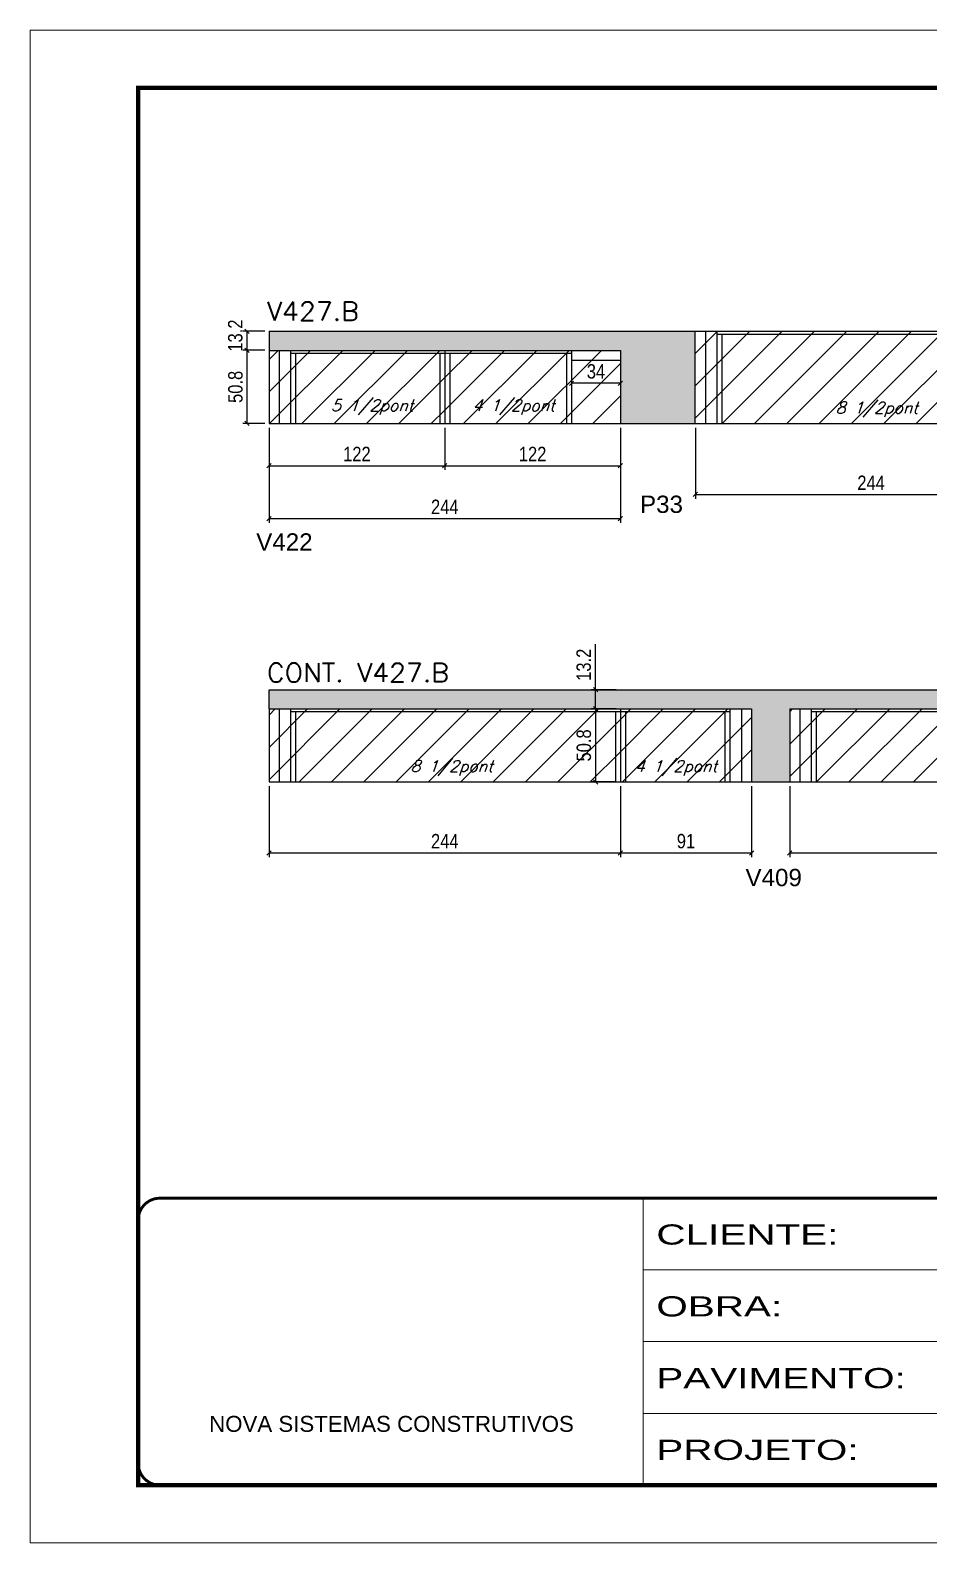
# Model space of a CAD drawing. Extents: x 137137 to 143418, y 10464 to 34486.
# Drawn here: x 140307 to 140931, y 19653 to 20703 of the extents above; entities that cross this region are included whole.
import ezdxf

# ---------------------------------------------------------------- set-up
doc = ezdxf.new("R2010")
doc.units = 0
doc.linetypes.add('CONTINUO', pattern=[0])
doc.linetypes.add('DASHED', pattern=[0.75, 0.5, -0.25])
for name, color, linetype in [('5', 5, 'Continuous'), ('COTA', 241, 'Continuous'), ('Painéis', 200, 'Continuous'), ('Reaproveitamento', 251, 'Continuous'), ('SARR_2.2x7', 40, 'Continuous'), ('SARR_3.5x7', 81, 'Continuous'), ('texto', 7, 'Continuous')]:
    doc.layers.add(name, color=color, linetype=linetype)
for name, color, linetype, lineweight in [('Folhas', 255, 'Continuous', 9), ('SARRAFO DE PRESSAO', 251, 'DASHED', 9), ('Texto Seção', 7, 'Continuous', 15)]:
    doc.layers.add(name, color=color, linetype=linetype, lineweight=lineweight)
doc.styles.add('ARIAL', font='arial.ttf')
doc.styles.add('COTA TECNICA', font='techl___.ttf', dxfattribs={"height": 10})
doc.styles.add('REGUA-120', font='ROMANS.shx', dxfattribs={"height": 15})
doc.styles.add('Romans', font='romans.shx')
doc.styles.get("Standard").update_dxf_attribs({"font": 'arial.ttf'})
doc.styles.add('Tecnologia', font='')
doc.styles.get('Tecnologia').set_extended_font_data('Forgotten Futurist')
doc.dimstyles.new('PAINEL', dxfattribs={"dimtxt": 10, "dimasz": 3, "dimexe": 3, "dimexo": 3, "dimgap": 3, "dimtad": 1, "dimdec": 1, "dimzin": 12, "dimdsep": 46, "dimtxsty": 'COTA TECNICA', "dimblk1": 'OBLIQUE', "dimblk2": 'OBLIQUE', "dimsah": 1, "dimcen": 0.9, "dimclrd": 4, "dimclre": 4, "dimclrt": 240, "dimadec": 1, "dimazin": 3, "dimtfac": 1, "dimtdec": 1, "dimtmove": 0, "dimatfit": 3, "dimfxl": 1, "dimtolj": 1, "dimtzin": 12, "dimarcsym": 0})

# ---------------------------------------------------------------- blocks, each defined once
blk = doc.blocks.new('9999999999')
at = {"color": 30, "linetype": 'CONTINUO'}
for p, q in [((98564.6, 34230.2), (98564.6, 34429.4)), ((98564.6, 34379.6), (99584, 34379.6)), ((98564.6, 34329.8), (99488, 34329.8)), ((98564.6, 34280), (99488, 34280))]:
    blk.add_line(p, q, dxfattribs=at)
at = {"color": 30, "linetype": 'CONTINUO', "const_width": 2}
blk.add_lwpolyline([(99584, 34230.2), (99584, 34414.4, 0.414214), (99569, 34429.4), (98229, 34429.4, 0.414214), (98214, 34414.4), (98214, 34245.2, 0.414214), (98229, 34230.2), (99584, 34230.2)], format="xyb", dxfattribs=at)
at = {"layer": 'Folhas'}
blk.add_lwpolyline([(98139, 34190.2), (99624, 34190.2), (99624, 35240.2), (98139, 35240.2)], close=True, dxfattribs=at)
at = {"layer": 'Folhas', "color": 30, "const_width": 3}
blk.add_lwpolyline([(98214, 34230.2), (99584, 34230.2), (99584, 35200.2), (98214, 35200.2)], close=True, dxfattribs=at)
at = {"color": 7, "linetype": 'Continuous', "ltscale": 5, "style": 'ARIAL'}
blk.add_text('NOVA SISTEMAS CONSTRUTIVOS', height=11.059, dxfattribs=at).set_placement((98263.2, 34267.2))
at = {"layer": 'Folhas', "color": 7, "style": 'Tecnologia', "width": 1.5}
for s, p in [('CLIENTE:', (98573.7, 34397.2)), ('OBRA:', (98573.7, 34347.3)), ('PAVIMENTO:', (98573.7, 34297.5)), ('PROJETO:', (98573.7, 34247.7))]:
    blk.add_text(s, height=14, dxfattribs=at).set_placement(p)
blk = doc.blocks.new('_Oblique')
at = {"color": 0, "linetype": 'ByBlock', "lineweight": -2}
blk.add_line((-0.5, -0.5), (0.5, 0.5), dxfattribs=at)
blk = doc.blocks.new('*D1813')
at = {"layer": 'COTA', "color": 4, "lineweight": -2, "ltscale": 25, "transparency": 16777216}
for p, q in [((140470.1, 20480.7), (140454.9, 20480.7)), ((140457.9, 20429.9), (140457.9, 20480.7)), ((140470.1, 20429.9), (140454.9, 20429.9))]:
    blk.add_line(p, q, dxfattribs=at)
at = {"layer": 'Defpoints', "color": 0, "ltscale": 25, "transparency": 16777216}
for p in [(140457.9, 20480.7), (140473.1, 20480.7), (140473.1, 20429.9)]:
    blk.add_point(p, dxfattribs=at)
at = {"layer": 'COTA', "color": 4, "lineweight": -2, "ltscale": 25, "transparency": 16777216, "xscale": 3, "yscale": 3, "zscale": 3}
for p, rotation in [((140457.9, 20480.7), 90), ((140457.9, 20429.9), 270)]:
    blk.add_blockref('_Oblique', p, dxfattribs=dict(at, rotation=rotation))
at = {"layer": 'COTA', "color": 240, "ltscale": 25, "transparency": 16777216, "insert": (140449.8, 20455.3), "char_height": 10, "attachment_point": 5, "rotation": 90, "style": 'COTA TECNICA'}
blk.add_mtext('\\A1;50.8', dxfattribs=at)
blk = doc.blocks.new('*D1814')
at = {"layer": 'COTA', "color": 4, "lineweight": -2, "ltscale": 25, "transparency": 16777216}
for p, q in [((140470.1, 20493.9), (140454.9, 20493.9)), ((140457.9, 20480.7), (140457.9, 20493.9)), ((140470.1, 20480.7), (140454.9, 20480.7))]:
    blk.add_line(p, q, dxfattribs=at)
at = {"layer": 'Defpoints', "color": 0, "ltscale": 25, "transparency": 16777216}
for p in [(140457.9, 20493.9), (140473.1, 20493.9), (140473.1, 20480.7)]:
    blk.add_point(p, dxfattribs=at)
at = {"layer": 'COTA', "color": 4, "lineweight": -2, "ltscale": 25, "transparency": 16777216, "xscale": 3, "yscale": 3, "zscale": 3}
for p, rotation in [((140457.9, 20493.9), 90), ((140457.9, 20480.7), 270)]:
    blk.add_blockref('_Oblique', p, dxfattribs=dict(at, rotation=rotation))
at = {"layer": 'COTA', "color": 240, "ltscale": 25, "transparency": 16777216, "insert": (140449.7, 20490.9), "char_height": 10, "attachment_point": 5, "rotation": 90, "style": 'COTA TECNICA'}
blk.add_mtext('\\A1;13.2', dxfattribs=at)
blk = doc.blocks.new('*D1817')
at = {"layer": 'COTA', "color": 4, "lineweight": -2, "ltscale": 25, "transparency": 16777216}
for p, q in [((140714.1, 20231.8), (140696.8, 20231.8)), ((140699.8, 20231.8), (140699.8, 20181)), ((140714.1, 20181), (140696.8, 20181))]:
    blk.add_line(p, q, dxfattribs=at)
at = {"layer": 'Defpoints', "color": 0, "ltscale": 25, "transparency": 16777216}
for p in [(140717.1, 20231.8), (140699.8, 20181), (140717.1, 20181)]:
    blk.add_point(p, dxfattribs=at)
at = {"layer": 'COTA', "color": 4, "lineweight": -2, "ltscale": 25, "transparency": 16777216, "xscale": 3, "yscale": 3, "zscale": 3}
for p, rotation in [((140699.8, 20231.8), 90), ((140699.8, 20181), 270)]:
    blk.add_blockref('_Oblique', p, dxfattribs=dict(at, rotation=rotation))
at = {"layer": 'COTA', "color": 240, "ltscale": 25, "transparency": 16777216, "insert": (140691.7, 20206.4), "char_height": 10, "attachment_point": 5, "rotation": 90, "style": 'COTA TECNICA'}
blk.add_mtext('\\A1;50.8', dxfattribs=at)
blk = doc.blocks.new('*D1819')
at = {"layer": 'COTA', "color": 4, "lineweight": -2, "ltscale": 25, "transparency": 16777216}
for p, q in [((140473.1, 20426.9), (140473.1, 20397.6)), ((140595.1, 20426.9), (140595.1, 20397.6)), ((140473.1, 20400.6), (140595.1, 20400.6))]:
    blk.add_line(p, q, dxfattribs=at)
at = {"layer": 'Defpoints', "color": 0, "ltscale": 25, "transparency": 16777216}
for p in [(140473.1, 20429.9), (140595.1, 20429.9), (140595.1, 20400.6)]:
    blk.add_point(p, dxfattribs=at)
at = {"layer": 'COTA', "color": 4, "lineweight": -2, "ltscale": 25, "transparency": 16777216, "xscale": 3, "yscale": 3, "zscale": 3, "rotation": 180}
blk.add_blockref('_Oblique', (140473.1, 20400.6), dxfattribs=at)
at = {"layer": 'COTA', "color": 4, "lineweight": -2, "ltscale": 25, "transparency": 16777216, "xscale": 3, "yscale": 3, "zscale": 3}
blk.add_blockref('_Oblique', (140595.1, 20400.6), dxfattribs=at)
at = {"layer": 'COTA', "color": 240, "ltscale": 25, "transparency": 16777216, "insert": (140534.1, 20408.7), "char_height": 10, "attachment_point": 5, "style": 'COTA TECNICA'}
blk.add_mtext('\\A1;122', dxfattribs=at)
blk = doc.blocks.new('*D1820')
at = {"layer": 'COTA', "color": 4, "lineweight": -2, "ltscale": 25, "transparency": 16777216}
for p, q in [((140595.1, 20426.9), (140595.1, 20397.6)), ((140717.1, 20426.9), (140717.1, 20397.6)), ((140595.1, 20400.6), (140717.1, 20400.6))]:
    blk.add_line(p, q, dxfattribs=at)
at = {"layer": 'Defpoints', "color": 0, "ltscale": 25, "transparency": 16777216}
for p in [(140595.1, 20429.9), (140717.1, 20429.9), (140717.1, 20400.6)]:
    blk.add_point(p, dxfattribs=at)
at = {"layer": 'COTA', "color": 4, "lineweight": -2, "ltscale": 25, "transparency": 16777216, "xscale": 3, "yscale": 3, "zscale": 3, "rotation": 180}
blk.add_blockref('_Oblique', (140595.1, 20400.6), dxfattribs=at)
at = {"layer": 'COTA', "color": 4, "lineweight": -2, "ltscale": 25, "transparency": 16777216, "xscale": 3, "yscale": 3, "zscale": 3}
blk.add_blockref('_Oblique', (140717.1, 20400.6), dxfattribs=at)
at = {"layer": 'COTA', "color": 240, "ltscale": 25, "transparency": 16777216, "insert": (140656.1, 20408.7), "char_height": 10, "attachment_point": 5, "style": 'COTA TECNICA'}
blk.add_mtext('\\A1;122', dxfattribs=at)
blk = doc.blocks.new('*D1821')
at = {"layer": 'COTA', "color": 4, "lineweight": -2, "ltscale": 25, "transparency": 16777216}
for p, q in [((140769.1, 20426.9), (140769.1, 20377.6)), ((141013.1, 20426.9), (141013.1, 20377.6)), ((140769.1, 20380.6), (141013.1, 20380.6))]:
    blk.add_line(p, q, dxfattribs=at)
at = {"layer": 'Defpoints', "color": 0, "ltscale": 25, "transparency": 16777216}
for p in [(140769.1, 20429.9), (141013.1, 20429.9), (141013.1, 20380.6)]:
    blk.add_point(p, dxfattribs=at)
at = {"layer": 'COTA', "color": 4, "lineweight": -2, "ltscale": 25, "transparency": 16777216, "xscale": 3, "yscale": 3, "zscale": 3, "rotation": 180}
blk.add_blockref('_Oblique', (140769.1, 20380.6), dxfattribs=at)
at = {"layer": 'COTA', "color": 4, "lineweight": -2, "ltscale": 25, "transparency": 16777216, "xscale": 3, "yscale": 3, "zscale": 3}
blk.add_blockref('_Oblique', (141013.1, 20380.6), dxfattribs=at)
at = {"layer": 'COTA', "color": 240, "ltscale": 25, "transparency": 16777216, "insert": (140891.1, 20388.7), "char_height": 10, "attachment_point": 5, "style": 'COTA TECNICA'}
blk.add_mtext('\\A1;244', dxfattribs=at)
blk = doc.blocks.new('*D1825')
at = {"layer": 'COTA', "color": 4, "lineweight": -2, "ltscale": 25, "transparency": 16777216}
for p, q in [((140473.1, 20178), (140473.1, 20128.8)), ((140717.1, 20178), (140717.1, 20128.8)), ((140473.1, 20131.8), (140717.1, 20131.8))]:
    blk.add_line(p, q, dxfattribs=at)
at = {"layer": 'Defpoints', "color": 0, "ltscale": 25, "transparency": 16777216}
for p in [(140473.1, 20181), (140717.1, 20181), (140717.1, 20131.8)]:
    blk.add_point(p, dxfattribs=at)
at = {"layer": 'COTA', "color": 4, "lineweight": -2, "ltscale": 25, "transparency": 16777216, "xscale": 3, "yscale": 3, "zscale": 3, "rotation": 180}
blk.add_blockref('_Oblique', (140473.1, 20131.8), dxfattribs=at)
at = {"layer": 'COTA', "color": 4, "lineweight": -2, "ltscale": 25, "transparency": 16777216, "xscale": 3, "yscale": 3, "zscale": 3}
blk.add_blockref('_Oblique', (140717.1, 20131.8), dxfattribs=at)
at = {"layer": 'COTA', "color": 240, "ltscale": 25, "transparency": 16777216, "insert": (140595.1, 20139.9), "char_height": 10, "attachment_point": 5, "style": 'COTA TECNICA'}
blk.add_mtext('\\A1;244', dxfattribs=at)
blk = doc.blocks.new('*D1826')
at = {"layer": 'COTA', "color": 4, "lineweight": -2, "ltscale": 25, "transparency": 16777216}
for p, q in [((140717.1, 20178), (140717.1, 20128.8)), ((140808.1, 20178), (140808.1, 20128.8)), ((140717.1, 20131.8), (140808.1, 20131.8))]:
    blk.add_line(p, q, dxfattribs=at)
at = {"layer": 'Defpoints', "color": 0, "ltscale": 25, "transparency": 16777216}
for p in [(140717.1, 20181), (140808.1, 20181), (140808.1, 20131.8)]:
    blk.add_point(p, dxfattribs=at)
at = {"layer": 'COTA', "color": 4, "lineweight": -2, "ltscale": 25, "transparency": 16777216, "xscale": 3, "yscale": 3, "zscale": 3, "rotation": 180}
blk.add_blockref('_Oblique', (140717.1, 20131.8), dxfattribs=at)
at = {"layer": 'COTA', "color": 4, "lineweight": -2, "ltscale": 25, "transparency": 16777216, "xscale": 3, "yscale": 3, "zscale": 3}
blk.add_blockref('_Oblique', (140808.1, 20131.8), dxfattribs=at)
at = {"layer": 'COTA', "color": 240, "ltscale": 25, "transparency": 16777216, "insert": (140762.6, 20139.9), "char_height": 10, "attachment_point": 5, "style": 'COTA TECNICA'}
blk.add_mtext('\\A1;91', dxfattribs=at)
blk = doc.blocks.new('*D1827')
at = {"layer": 'COTA', "color": 4, "lineweight": -2, "ltscale": 25, "transparency": 16777216}
for p, q in [((140834.6, 20178), (140834.6, 20128.8)), ((141078.6, 20178), (141078.6, 20128.8)), ((140834.6, 20131.8), (141078.6, 20131.8))]:
    blk.add_line(p, q, dxfattribs=at)
at = {"layer": 'Defpoints', "color": 0, "ltscale": 25, "transparency": 16777216}
for p in [(140834.6, 20181), (141078.6, 20181), (141078.6, 20131.8)]:
    blk.add_point(p, dxfattribs=at)
at = {"layer": 'COTA', "color": 4, "lineweight": -2, "ltscale": 25, "transparency": 16777216, "xscale": 3, "yscale": 3, "zscale": 3, "rotation": 180}
blk.add_blockref('_Oblique', (140834.6, 20131.8), dxfattribs=at)
at = {"layer": 'COTA', "color": 4, "lineweight": -2, "ltscale": 25, "transparency": 16777216, "xscale": 3, "yscale": 3, "zscale": 3}
blk.add_blockref('_Oblique', (141078.6, 20131.8), dxfattribs=at)
at = {"layer": 'COTA', "color": 240, "ltscale": 25, "transparency": 16777216, "insert": (140956.6, 20139.9), "char_height": 10, "attachment_point": 5, "style": 'COTA TECNICA'}
blk.add_mtext('\\A1;244', dxfattribs=at)
blk = doc.blocks.new('*D1833')
at = {"layer": 'COTA', "color": 4, "lineweight": -2, "ltscale": 25, "transparency": 16777216}
for p, q in [((140699.8, 20245), (140699.8, 20276.7)), ((140714.1, 20245), (140696.8, 20245)), ((140699.8, 20231.8), (140699.8, 20245)), ((140714.1, 20231.8), (140696.8, 20231.8))]:
    blk.add_line(p, q, dxfattribs=at)
at = {"layer": 'Defpoints', "color": 0, "ltscale": 25, "transparency": 16777216}
for p in [(140699.8, 20245), (140717.1, 20245), (140717.1, 20231.8)]:
    blk.add_point(p, dxfattribs=at)
at = {"layer": 'COTA', "color": 4, "lineweight": -2, "ltscale": 25, "transparency": 16777216, "xscale": 3, "yscale": 3, "zscale": 3}
for p, rotation in [((140699.8, 20245), 90), ((140699.8, 20231.8), 270)]:
    blk.add_blockref('_Oblique', p, dxfattribs=dict(at, rotation=rotation))
at = {"layer": 'COTA', "color": 240, "ltscale": 25, "transparency": 16777216, "insert": (140691.6, 20262.4), "char_height": 10, "attachment_point": 5, "rotation": 90, "style": 'COTA TECNICA'}
blk.add_mtext('\\A1;13.2', dxfattribs=at)
blk = doc.blocks.new('*D1834')
at = {"layer": 'COTA', "color": 4, "lineweight": -2, "ltscale": 25, "transparency": 16777216}
for p, q in [((140473.1, 20426.9), (140473.1, 20360.9)), ((140717.1, 20426.9), (140717.1, 20360.9)), ((140473.1, 20363.9), (140717.1, 20363.9))]:
    blk.add_line(p, q, dxfattribs=at)
at = {"layer": 'Defpoints', "color": 0, "ltscale": 25, "transparency": 16777216}
for p in [(140473.1, 20429.9), (140717.1, 20429.9), (140717.1, 20363.9)]:
    blk.add_point(p, dxfattribs=at)
at = {"layer": 'COTA', "color": 4, "lineweight": -2, "ltscale": 25, "transparency": 16777216, "xscale": 3, "yscale": 3, "zscale": 3, "rotation": 180}
blk.add_blockref('_Oblique', (140473.1, 20363.9), dxfattribs=at)
at = {"layer": 'COTA', "color": 4, "lineweight": -2, "ltscale": 25, "transparency": 16777216, "xscale": 3, "yscale": 3, "zscale": 3}
blk.add_blockref('_Oblique', (140717.1, 20363.9), dxfattribs=at)
at = {"layer": 'COTA', "color": 240, "ltscale": 25, "transparency": 16777216, "insert": (140595.1, 20372), "char_height": 10, "attachment_point": 5, "style": 'COTA TECNICA'}
blk.add_mtext('\\A1;244', dxfattribs=at)
blk = doc.blocks.new('*D1837')
at = {"layer": 'COTA', "color": 4, "lineweight": -2, "ltscale": 25, "transparency": 16777216}
for p, q in [((140683.1, 20470.7), (140683.1, 20454.8)), ((140717.1, 20470.7), (140717.1, 20454.8)), ((140717.1, 20457.8), (140683.1, 20457.8))]:
    blk.add_line(p, q, dxfattribs=at)
at = {"layer": 'Defpoints', "color": 0, "ltscale": 25, "transparency": 16777216}
for p in [(140683.1, 20473.7), (140717.1, 20473.7), (140683.1, 20457.8)]:
    blk.add_point(p, dxfattribs=at)
at = {"layer": 'COTA', "color": 4, "lineweight": -2, "ltscale": 25, "transparency": 16777216, "xscale": 3, "yscale": 3, "zscale": 3, "rotation": 180}
blk.add_blockref('_Oblique', (140683.1, 20457.8), dxfattribs=at)
at = {"layer": 'COTA', "color": 4, "lineweight": -2, "ltscale": 25, "transparency": 16777216, "xscale": 3, "yscale": 3, "zscale": 3}
blk.add_blockref('_Oblique', (140717.1, 20457.8), dxfattribs=at)
at = {"layer": 'COTA', "color": 240, "ltscale": 25, "transparency": 16777216, "insert": (140700.1, 20466), "char_height": 10, "attachment_point": 5, "style": 'COTA TECNICA'}
blk.add_mtext('\\A1;34', dxfattribs=at)

msp = doc.modelspace()

# ---------------------------------------------------------------- hatches: boundary and pattern name
at = {"layer": 'COTA', "linetype": 'ByBlock'}
h = msp.add_hatch(dxfattribs=at)
h.set_pattern_fill('AR-CONC', color=256, scale=0.03)
h.set_pattern_definition([(50, (-3491.941, -11257.87), (5.46554007, -0.47817257), [0.5715, -6.2865]), (355, (-3491.941, -11257.87), (-1.05730264, 5.73170536), [0.4572, -5.02921753]), (100.4514447, (-3491.4857, -11257.9097), (4.40823741, 5.25353256), [0.48570026, -5.34270734]), (46.1842, (-3491.941, -11256.346), (8.13237123, -1.26126984), [0.85725, -9.42975]), (96.6355576, (-3491.2635, -11256.451), (7.12212402, 7.42278374), [0.7285507, -8.01406824]), (351.184151, (-3491.941, -11256.346), (7.122124, 7.42278374), [0.685799, -7.54379196]), (21, (-3491.179, -11256.727), (4.54843174, -3.06795595), [0.5715, -6.2865]), (326, (-3491.179, -11256.727), (1.85406085, 5.52563898), [0.4572, -5.0292]), (71.451445, (-3490.8, -11256.9825), (6.40249258, 2.45768307), [0.48570026, -5.34269813]), (37.5, (-3491.9412, -11257.8699), (0.092658098, 2.536651166), [0, -4.96824, 0, -5.1054, 0, -5.04825]), (7.5, (-3491.9412, -11257.87), (2.004589875, 3.005417245), [0, -2.91084, 0, -4.85394, 0, -1.92405]), (327.5, (-3493.6404, -11257.8699), (4.067717855, -0.17186232), [0, -1.905, 0, -5.9436, 0, -7.8867]), (317.5, (-3494.4024, -11257.87), (4.44387544, 0.76279473), [0, -2.4765, 0, -3.94716, 0, -5.6007])])
h.paths.add_polyline_path([(140769.07, 20493.86), (140473.07, 20493.86), (140473.07, 20480.66), (140717.07, 20480.66), (140717.07, 20429.86), (140769.07, 20429.86)])
h = msp.add_hatch(dxfattribs=at)
h.set_pattern_fill('AR-CONC', color=256, scale=0.03)
h.paths.add_polyline_path([(141267.05, 20181.02), (141267.05, 20231.82), (141464.52, 20231.82), (141464.52, 20245.02), (140473.07, 20245.02), (140473.07, 20231.82), (140808.07, 20231.82), (140808.07, 20181.02), (140834.58, 20181.02), (140834.58, 20231.82), (141179.07, 20231.82), (141179.07, 20181.02)])
at = {"layer": 'Reaproveitamento', "ltscale": 25}
h = msp.add_hatch(dxfattribs=at)
h.set_pattern_fill('ANSI31', color=256, scale=5)
h.paths.add_polyline_path([(140769.07, 20493.86), (140769.07, 20429.86), (141013.07, 20429.86), (141013.07, 20493.86)])
h = msp.add_hatch(dxfattribs=at)
h.set_pattern_fill('ANSI31', color=256, scale=5)
h.paths.add_polyline_path([(140473.07, 20480.66), (140473.07, 20429.86), (140595.07, 20429.86), (140595.07, 20480.66)])
h = msp.add_hatch(dxfattribs=at)
h.set_pattern_fill('ANSI31', color=256, scale=5)
h.paths.add_polyline_path([(140595.07, 20480.66), (140595.07, 20429.86), (140717.07, 20429.86), (140717.07, 20480.66)])
h = msp.add_hatch(dxfattribs=at)
h.set_pattern_fill('ANSI31', color=256, scale=5)
h.paths.add_polyline_path([(140473.07, 20231.82), (140473.07, 20181.02), (140717.07, 20181.02), (140717.07, 20231.82)])
h = msp.add_hatch(dxfattribs=at)
h.set_pattern_fill('ANSI31', color=256, scale=5)
h.paths.add_polyline_path([(140717.07, 20231.82), (140717.07, 20181.02), (140808.07, 20181.02), (140808.07, 20231.82)])
h = msp.add_hatch(dxfattribs=at)
h.set_pattern_fill('ANSI31', color=256, scale=5)
h.paths.add_polyline_path([(140834.58, 20231.82), (140834.58, 20181.02), (141078.58, 20181.02), (141078.58, 20231.82)])

# ---------------------------------------------------------------- linework, layer by layer
at = {"layer": 'COTA', "linetype": 'ByBlock'}
for p, q in [((140473.07, 20493.86), (140769.07, 20493.86)), ((140473.07, 20493.86), (140473.07, 20480.66)), ((140717.07, 20429.86), (140769.07, 20429.86)), ((140769.07, 20429.86), (140769.07, 20429.86)), ((140473.07, 20245.02), (141464.52, 20245.02)), ((140473.07, 20231.82), (140473.07, 20245.02)), ((140808.07, 20181.02), (140834.58, 20181.02))]:
    msp.add_line(p, q, dxfattribs=at)
at = {"layer": 'Painéis', "linetype": 'ByBlock'}
for p, q in [((140769.07, 20493.86), (141124.07, 20493.86)), ((140769.07, 20429.86), (140769.07, 20493.86)), ((140473.07, 20480.66), (140717.07, 20480.66)), ((140473.07, 20480.66), (140473.07, 20429.86)), ((140595.07, 20480.66), (140595.07, 20429.86)), ((140717.07, 20480.66), (140717.07, 20429.86)), ((140473.07, 20429.86), (140717.07, 20429.86)), ((140717.07, 20429.86), (140717.07, 20429.86)), ((140717.07, 20429.86), (140717.07, 20429.86)), ((140769.07, 20429.86), (141124.07, 20429.86)), ((140473.07, 20231.82), (140808.07, 20231.82)), ((140473.07, 20231.82), (140473.07, 20181.02)), ((140717.07, 20231.82), (140717.07, 20181.02)), ((140808.07, 20231.82), (140808.07, 20181.02)), ((140834.58, 20231.82), (141179.07, 20231.82)), ((140834.58, 20231.82), (140834.58, 20181.02)), ((140473.07, 20181.02), (140808.07, 20181.02)), ((140834.58, 20181.02), (141179.07, 20181.02))]:
    msp.add_line(p, q, dxfattribs=at)
at = {"layer": 'SARR_2.2x7', "linetype": 'Continuous'}
for p, q in [((140776.07, 20493.86), (140776.07, 20429.86)), ((141013.07, 20491.66), (140784.07, 20491.66)), ((140480.07, 20480.66), (140480.07, 20429.86)), ((140595.07, 20478.46), (140488.07, 20478.46)), ((140683.07, 20478.46), (140595.07, 20478.46)), ((140717.07, 20473.66), (140683.07, 20473.66)), ((140480.07, 20231.82), (140480.07, 20181.02)), ((140717.07, 20229.61), (140488.07, 20229.61)), ((140793.07, 20229.61), (140717.07, 20229.61)), ((140801.07, 20231.82), (140801.07, 20181.02)), ((140841.58, 20231.82), (140841.58, 20181.02)), ((141078.58, 20229.61), (140849.58, 20229.61))]:
    msp.add_line(p, q, dxfattribs=at)
at = {"layer": 'SARR_3.5x7'}
for p, q in [((140784.07, 20493.86), (140784.07, 20429.86)), ((140787.57, 20491.66), (140787.57, 20429.86)), ((140488.07, 20480.66), (140488.07, 20429.86)), ((140491.57, 20478.46), (140491.57, 20429.86)), ((140591.57, 20478.46), (140591.57, 20429.86)), ((140598.57, 20478.46), (140598.57, 20429.86)), ((140679.57, 20478.46), (140679.57, 20429.86)), ((140683.07, 20480.66), (140683.07, 20429.86)), ((140488.07, 20231.82), (140488.07, 20181.02)), ((140491.57, 20229.62), (140491.57, 20181.02)), ((140713.57, 20229.61), (140713.57, 20181.02)), ((140720.57, 20229.61), (140720.57, 20181.02)), ((140789.57, 20229.62), (140789.57, 20181.02)), ((140793.07, 20231.82), (140793.07, 20181.02)), ((140849.58, 20231.82), (140849.58, 20181.02)), ((140853.08, 20229.62), (140853.08, 20181.02))]:
    msp.add_line(p, q, dxfattribs=at)

# ---------------------------------------------------------------- block references
at = {"layer": 'SARRAFO DE PRESSAO', "color": 6, "linetype": 'ByBlock'}
msp.add_blockref('9999999999', (42168.31, -14537.33), dxfattribs=at)

# ---------------------------------------------------------------- texts
at = {"layer": '5', "linetype": 'Continuous'}
for s, p in [('P33', (140730.68, 20367.81)), ('V422', (140464.19, 20341.63)), ('V409', (140803.92, 20108.69))]:
    msp.add_text(s, height=12, rotation=0.00004, dxfattribs=at).set_placement(p)
at = {"layer": 'texto', "color": 2, "char_height": 8, "attachment_point": 5, "style": 'Romans'}
for s, insert in [('{\\Q19;\\C256;5 1/2pont}', (140544.68, 20441.17)), ('{\\Q19;\\C256;4 1/2pont}', (140642.88, 20441.17)), ('{\\Q19;\\C256;8 1/2pont}', (140895.06, 20439.53)), ('{\\Q19;\\C256;8 1/2pont}', (140599.86, 20190.69)), ('{\\Q19;\\C256;4 1/2pont}', (140755.59, 20190.69))]:
    msp.add_mtext(s, dxfattribs=dict(at, insert=insert))
at = {"layer": 'Texto Seção', "style": 'REGUA-120', "width": 1.05}
for s, p in [('V427.B', (140471.65, 20501.28)), ('CONT. V427.B', (140471.65, 20250.45))]:
    msp.add_text(s, height=13, dxfattribs=at).set_placement(p)

# ---------------------------------------------------------------- dimensions: what is measured, and where the dimension line sits
at = {"layer": 'COTA', "ltscale": 25}
dim = msp.add_linear_dim(base=(140457.89, 20493.86), p1=(140473.07, 20480.66), p2=(140473.07, 20493.86), angle=90, dimstyle='PAINEL', override={"dimtmove": 1}, dxfattribs=at)
dim.commit()
dim.dimension.update_dxf_attribs({"geometry": '*D1814', "text_midpoint": (140457.89, 20490.86), "dimtype": 160})
for base, p1, p2, picture, middle in [((140457.89, 20480.66), (140473.07, 20429.86), (140473.07, 20480.66), '*D1813', (140449.76, 20455.26)), ((140699.8, 20245.02), (140717.07, 20231.82), (140717.07, 20245.02), '*D1833', (140691.59, 20262.38)), ((140699.8, 20181.02), (140717.07, 20231.82), (140717.07, 20181.02), '*D1817', (140691.67, 20206.42))]:
    dim = msp.add_linear_dim(base=base, p1=p1, p2=p2, angle=90, dimstyle='PAINEL', dxfattribs=at)
    dim.commit()
    dim.dimension.update_dxf_attribs({"geometry": picture, "text_midpoint": middle})
for base, p1, p2, picture, middle in [((140683.07, 20457.81), (140717.07, 20473.66), (140683.07, 20473.66), '*D1837', (140700.07, 20466.03)), ((140595.07, 20400.63), (140473.07, 20429.86), (140595.07, 20429.86), '*D1819', (140534.07, 20408.69)), ((140717.07, 20363.94), (140473.07, 20429.86), (140717.07, 20429.86), '*D1834', (140595.07, 20372.02)), ((141013.07, 20380.63), (140769.07, 20429.86), (141013.07, 20429.86), '*D1821', (140891.07, 20388.7))]:
    dim = msp.add_linear_dim(base=base, p1=p1, p2=p2, dimstyle='PAINEL', dxfattribs=at)
    dim.commit()
    dim.dimension.update_dxf_attribs({"geometry": picture, "text_midpoint": middle})
for base, p1, p2, picture, middle in [((140717.07, 20400.63), (140595.07, 20429.86), (140717.07, 20429.86), '*D1820', (140656.07, 20408.69)), ((140717.07, 20131.79), (140473.07, 20181.02), (140717.07, 20181.02), '*D1825', (140595.07, 20139.86)), ((140808.07, 20131.79), (140717.07, 20181.02), (140808.07, 20181.02), '*D1826', (140762.57, 20139.87)), ((141078.58, 20131.79), (140834.58, 20181.02), (141078.58, 20181.02), '*D1827', (140956.58, 20139.86))]:
    dim = msp.add_linear_dim(base=base, p1=p1, p2=p2, dimstyle='PAINEL', override={"dimtmove": 1}, dxfattribs=at)
    dim.commit()
    dim.dimension.update_dxf_attribs({"geometry": picture, "text_midpoint": middle})

doc.saveas('drawing.dxf')
